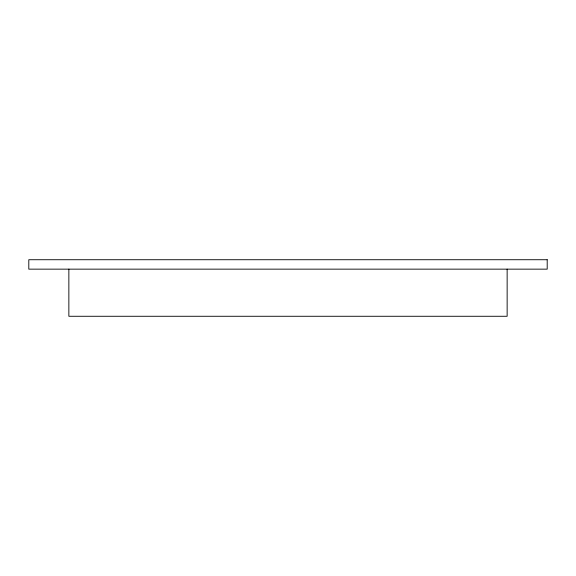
<?xml version="1.0" encoding="UTF-8"?>
<svg xmlns="http://www.w3.org/2000/svg" width="576" height="576" viewBox="0 0 576 576"><rect width="100%" height="100%" fill="white"/><g stroke="black" fill="none" stroke-linecap="round" stroke-linejoin="round"><path stroke-width="0.86" d="M507.139 269.15L507.139 316.274L68.861 316.274L68.861 269.15M547.2 259.726L28.8 259.726L28.8 269.15L547.2 269.15L547.2 259.726"/></g></svg>
